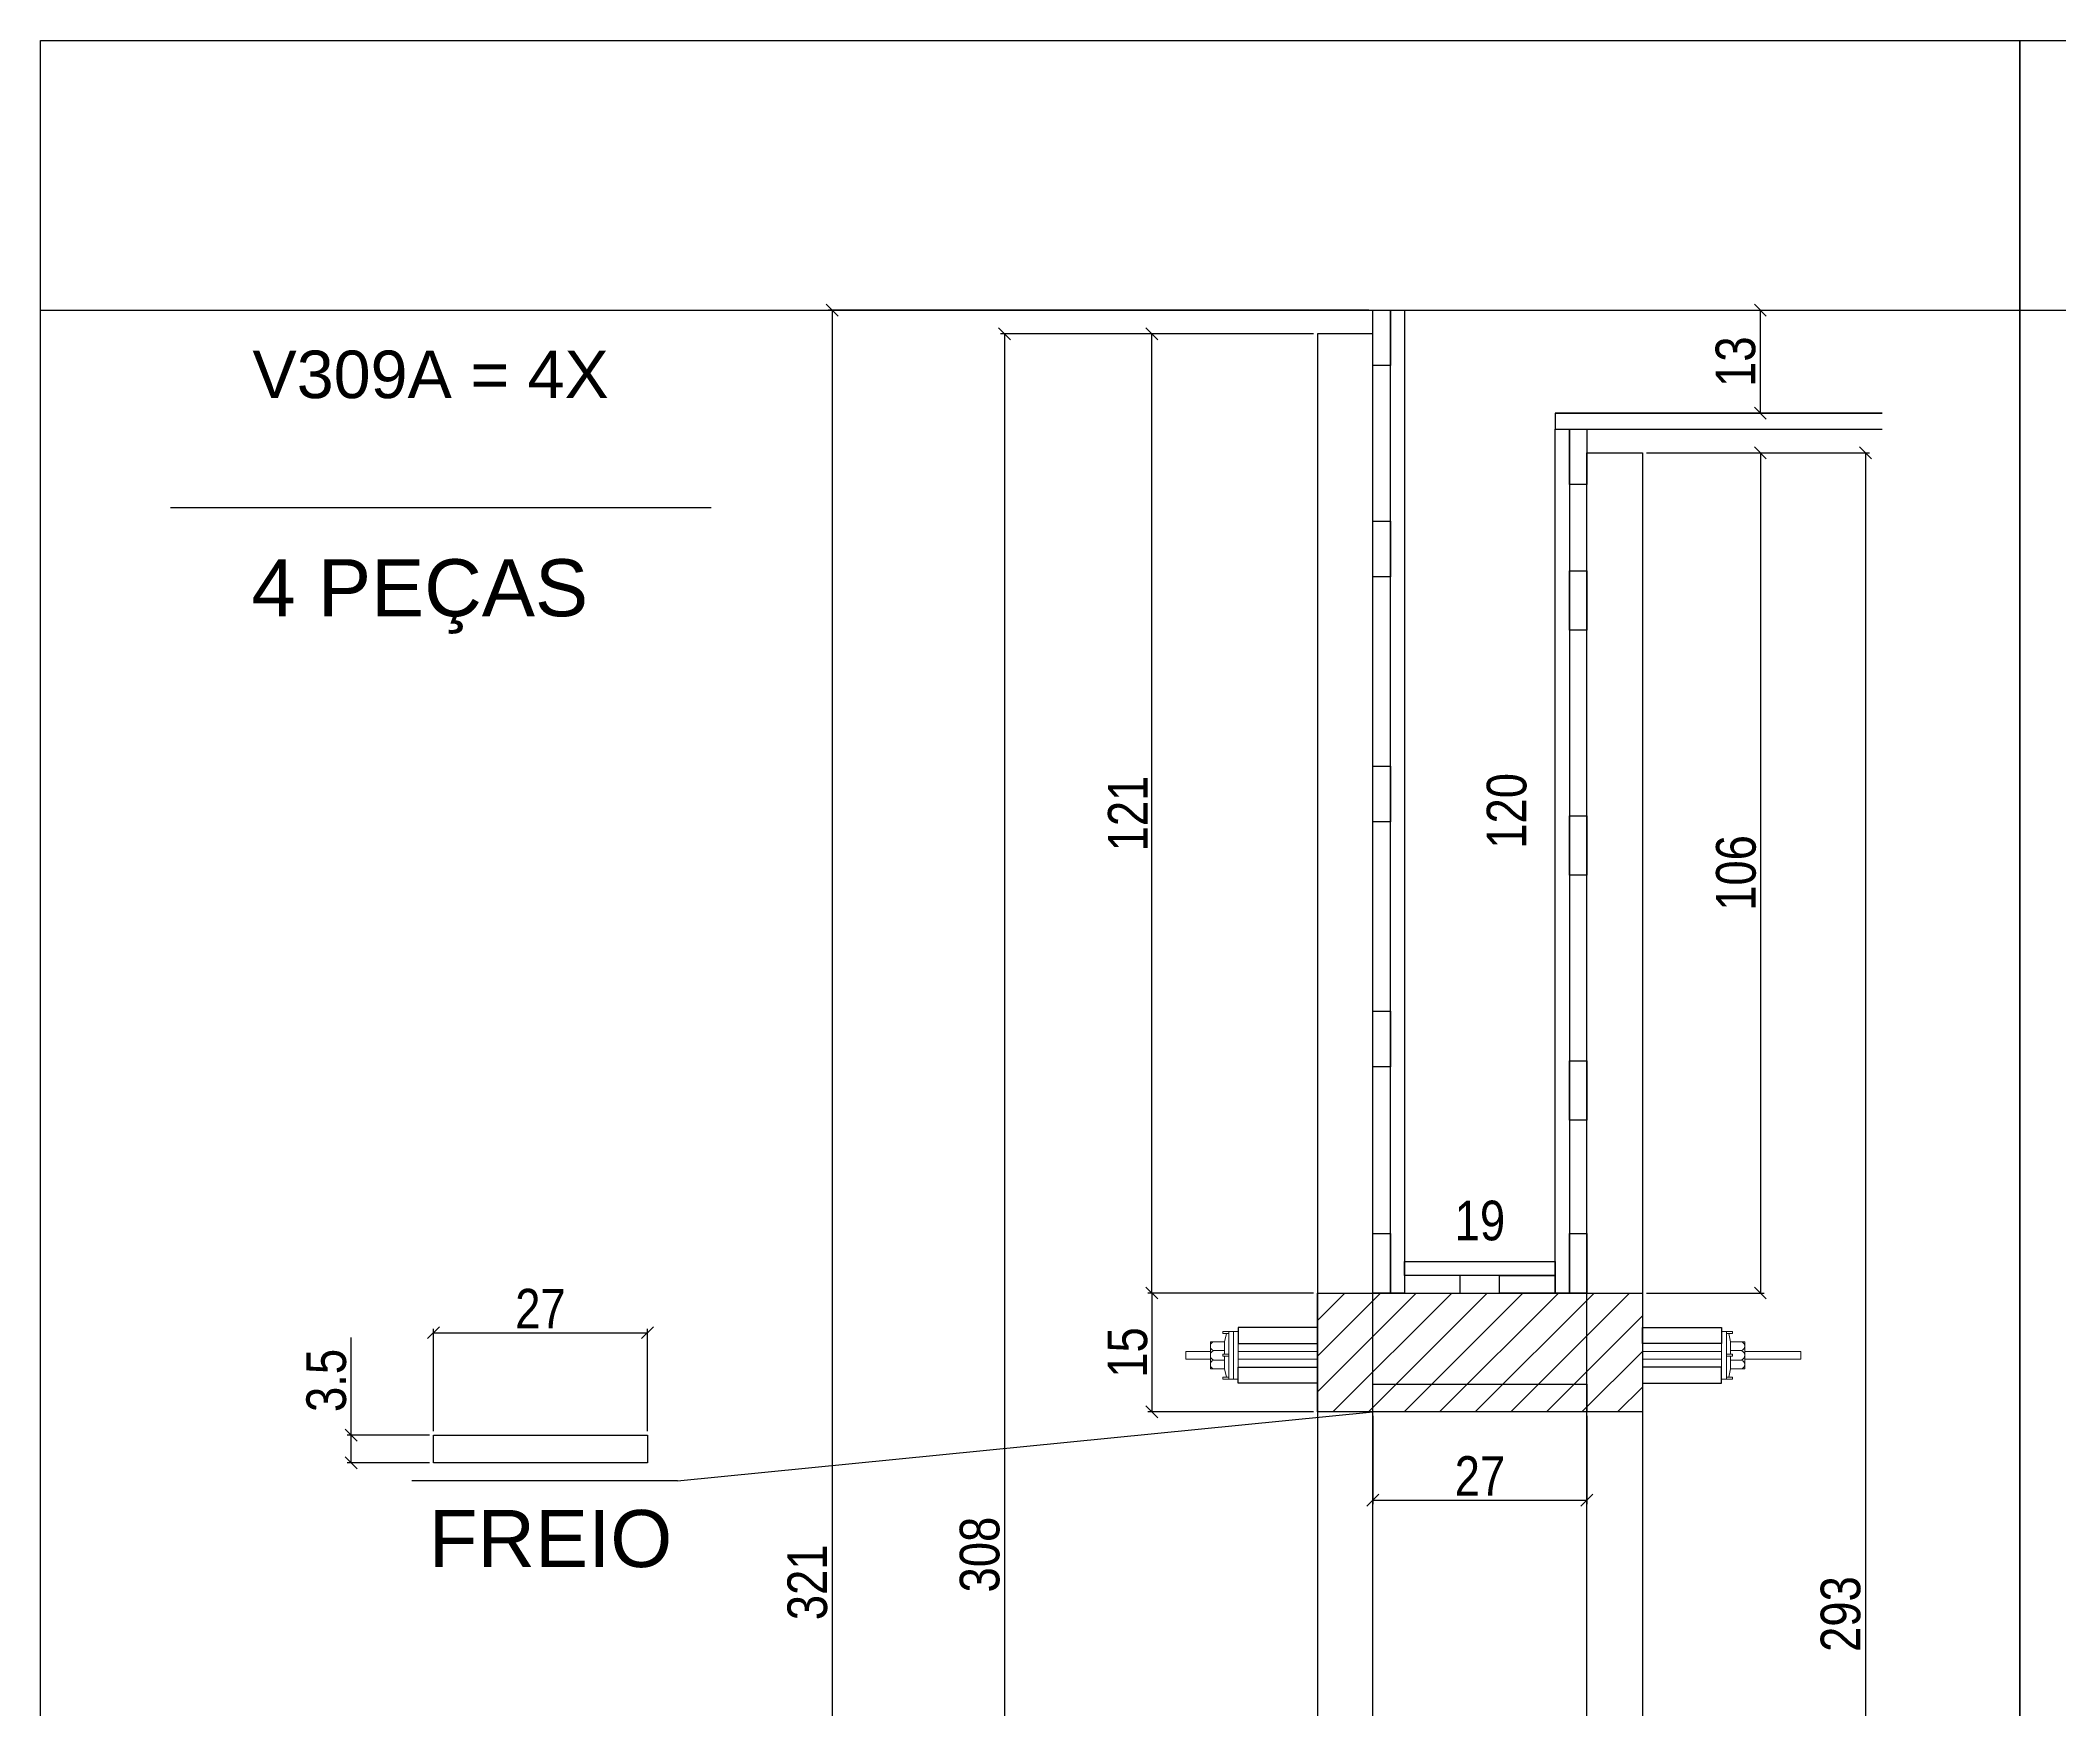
# Model space of a CAD drawing. Header units: millimetres. Extents: x -1501 to 2149, y 662 to 5627.
# Drawn here: x -962 to -453, y 3481 to 3902 of the extents above; entities that cross this region are included whole.
import ezdxf

# ---------------------------------------------------------------- set-up
doc = ezdxf.new("R2010")
doc.units = ezdxf.units.MM
for name, color, linetype in [('1', 1, 'Continuous'), ('COTA', 241, 'Continuous'), ('GARFOS OK', 3, 'Continuous'), ('Painéis', 200, 'Continuous'), ('Resinado', 41, 'Continuous'), ('SARR_3.5x7', 81, 'Continuous'), ('SARR_7x7', 40, 'Continuous'), ('TIRAS REESCORAMENTO', 252, 'Continuous'), ('VIGAS', 3, 'Continuous')]:
    doc.layers.add(name, color=color, linetype=linetype)
doc.layers.add('BARRA_ANCORAGEM', color=1, linetype='Continuous', lineweight=15)
doc.styles.add('COTA TECNICA 2X', font='techl___.ttf', dxfattribs={"height": 10})
doc.styles.add('R80-50', font='arial.ttf', dxfattribs={"height": 10})
doc.dimstyles.new('SECAO', dxfattribs={"dimscale": 0.333333, "dimtxt": 5, "dimasz": 9, "dimexe": 3, "dimexo": 3, "dimgap": 3, "dimtad": 1, "dimdec": 1, "dimlfac": 0.5, "dimzin": 12, "dimdsep": 46, "dimtxsty": 'COTA TECNICA 2X', "dimblk1": 'OBLIQUE', "dimblk2": 'OBLIQUE', "dimsah": 1, "dimcen": 0.9, "dimclrd": 4, "dimclre": 4, "dimclrt": 240, "dimadec": 1, "dimazin": 3, "dimtfac": 1, "dimtdec": 1, "dimtmove": 0, "dimatfit": 3, "dimfxl": 1, "dimtolj": 1, "dimtzin": 12, "dimarcsym": 0})

# ---------------------------------------------------------------- blocks, each defined once
blk = doc.blocks.new('_Oblique')
at = {"layer": '1', "color": 0, "lineweight": -2}
blk.add_line((-0.5, -0.5), (0.5, 0.5), dxfattribs=at)
blk = doc.blocks.new('*D480')
at = {"layer": 'COTA', "color": 4, "lineweight": -2, "transparency": 16777216}
for p, q in [((-641.21, 3828.17), (-720.17, 3828.17)), ((-719.17, 3828.17), (-719.17, 3212.07)), ((-641.21, 3212.07), (-720.17, 3212.07))]:
    blk.add_line(p, q, dxfattribs=at)
at = {"layer": 'Defpoints', "color": 0, "transparency": 16777216}
for p in [(-640.21, 3828.17), (-719.17, 3212.07), (-640.21, 3212.07)]:
    blk.add_point(p, dxfattribs=at)
at = {"layer": 'COTA', "color": 4, "lineweight": -2, "transparency": 16777216, "xscale": 3, "yscale": 3, "zscale": 3}
for p, rotation in [((-719.17, 3828.17), 90), ((-719.17, 3212.07), 270)]:
    blk.add_blockref('_Oblique', p, dxfattribs=dict(at, rotation=rotation))
at = {"layer": 'COTA', "color": 240, "transparency": 16777216, "insert": (-725.41, 3520.12), "char_height": 10, "attachment_point": 5, "rotation": 90, "style": 'COTA TECNICA 2X'}
blk.add_mtext('\\A1;308', dxfattribs=at)
blk = doc.blocks.new('*D486')
at = {"layer": 'COTA', "color": 4, "lineweight": -2, "transparency": 16777216}
for p, q in [((-641.21, 3828.17), (-683.01, 3828.17)), ((-682.01, 3586.12), (-682.01, 3828.17)), ((-641.21, 3586.12), (-683.01, 3586.12))]:
    blk.add_line(p, q, dxfattribs=at)
at = {"layer": 'Defpoints', "color": 0, "transparency": 16777216}
for p in [(-682.01, 3828.17), (-640.21, 3828.17), (-640.21, 3586.12)]:
    blk.add_point(p, dxfattribs=at)
at = {"layer": 'COTA', "color": 4, "lineweight": -2, "transparency": 16777216, "xscale": 3, "yscale": 3, "zscale": 3}
for p, rotation in [((-682.01, 3828.17), 90), ((-682.01, 3586.12), 270)]:
    blk.add_blockref('_Oblique', p, dxfattribs=dict(at, rotation=rotation))
at = {"layer": 'COTA', "color": 240, "transparency": 16777216, "insert": (-688.07, 3707.14), "char_height": 10, "attachment_point": 5, "rotation": 90, "style": 'COTA TECNICA 2X'}
blk.add_mtext('\\A1;121', dxfattribs=at)
blk = doc.blocks.new('*D487')
at = {"layer": 'COTA', "color": 4, "lineweight": -2, "transparency": 16777216}
for p, q in [((-557.21, 3798.14), (-527.45, 3798.14)), ((-528.45, 3798.14), (-528.45, 3586.12)), ((-557.21, 3586.12), (-527.45, 3586.12))]:
    blk.add_line(p, q, dxfattribs=at)
at = {"layer": 'Defpoints', "color": 0, "transparency": 16777216}
for p in [(-558.21, 3798.14), (-558.21, 3586.12), (-528.45, 3586.12)]:
    blk.add_point(p, dxfattribs=at)
at = {"layer": 'COTA', "color": 4, "lineweight": -2, "transparency": 16777216, "xscale": 3, "yscale": 3, "zscale": 3}
for p, rotation in [((-528.45, 3798.14), 90), ((-528.45, 3586.12), 270)]:
    blk.add_blockref('_Oblique', p, dxfattribs=dict(at, rotation=rotation))
at = {"layer": 'COTA', "color": 240, "transparency": 16777216, "insert": (-534.56, 3692.13), "char_height": 10, "attachment_point": 5, "rotation": 90, "style": 'COTA TECNICA 2X'}
blk.add_mtext('\\A1;106', dxfattribs=at)
blk = doc.blocks.new('*D488')
at = {"layer": 'COTA', "color": 4, "lineweight": -2, "transparency": 16777216}
for p, q in [((-627.21, 3834.17), (-763.67, 3834.17)), ((-762.67, 3834.17), (-762.67, 3192.07)), ((-641.21, 3192.07), (-763.67, 3192.07))]:
    blk.add_line(p, q, dxfattribs=at)
at = {"layer": 'Defpoints', "color": 0, "transparency": 16777216}
for p in [(-626.21, 3834.17), (-762.67, 3192.07), (-640.21, 3192.07)]:
    blk.add_point(p, dxfattribs=at)
at = {"layer": 'COTA', "color": 4, "lineweight": -2, "transparency": 16777216, "xscale": 3, "yscale": 3, "zscale": 3}
for p, rotation in [((-762.67, 3834.17), 90), ((-762.67, 3192.07), 270)]:
    blk.add_blockref('_Oblique', p, dxfattribs=dict(at, rotation=rotation))
at = {"layer": 'COTA', "color": 240, "transparency": 16777216, "insert": (-768.89, 3513.12), "char_height": 10, "attachment_point": 5, "rotation": 90, "style": 'COTA TECNICA 2X'}
blk.add_mtext('\\A1;321', dxfattribs=at)
blk = doc.blocks.new('*D490')
at = {"layer": 'Defpoints', "color": 0, "transparency": 16777216}
for p in [(-593.17, 3834.17), (-586.32, 3834.17), (-593.17, 3594.12)]:
    blk.add_point(p, dxfattribs=at)
at = {"layer": 'COTA', "color": 240, "transparency": 16777216, "insert": (-592.42, 3707.8), "char_height": 10, "attachment_point": 5, "rotation": 90, "style": 'COTA TECNICA 2X'}
blk.add_mtext('\\A1;120', dxfattribs=at)
blk = doc.blocks.new('*D491')
at = {"layer": 'Defpoints', "color": 0, "transparency": 16777216}
for p in [(-618.21, 3598.27), (-580.21, 3598.27), (-580.21, 3598.27)]:
    blk.add_point(p, dxfattribs=at)
at = {"layer": 'COTA', "color": 240, "transparency": 16777216, "insert": (-599.21, 3604.36), "char_height": 10, "attachment_point": 5, "style": 'COTA TECNICA 2X'}
blk.add_mtext('\\A1;19', dxfattribs=at)
blk = doc.blocks.new('*D493')
at = {"layer": 'COTA', "color": 4, "lineweight": -2, "transparency": 16777216}
for p, q in [((-530.61, 3834.17), (-527.45, 3834.17)), ((-528.45, 3808.17), (-528.45, 3834.17)), ((-530.61, 3808.17), (-527.45, 3808.17))]:
    blk.add_line(p, q, dxfattribs=at)
at = {"layer": 'Defpoints', "color": 0, "transparency": 16777216}
for p in [(-531.61, 3834.17), (-528.45, 3834.17), (-531.61, 3808.17)]:
    blk.add_point(p, dxfattribs=at)
at = {"layer": 'COTA', "color": 4, "lineweight": -2, "transparency": 16777216, "xscale": 3, "yscale": 3, "zscale": 3}
for p, rotation in [((-528.45, 3834.17), 90), ((-528.45, 3808.17), 270)]:
    blk.add_blockref('_Oblique', p, dxfattribs=dict(at, rotation=rotation))
at = {"layer": 'COTA', "color": 240, "transparency": 16777216, "insert": (-534.67, 3821.17), "char_height": 10, "attachment_point": 5, "rotation": 90, "style": 'COTA TECNICA 2X'}
blk.add_mtext('\\A1;13', dxfattribs=at)
blk = doc.blocks.new('*D494')
at = {"layer": 'COTA', "color": 4, "lineweight": -2, "transparency": 16777216}
for p, q in [((-556.21, 3798.14), (-500.91, 3798.14)), ((-501.91, 3798.14), (-501.91, 3212.07)), ((-556.21, 3212.07), (-500.91, 3212.07))]:
    blk.add_line(p, q, dxfattribs=at)
at = {"layer": 'Defpoints', "color": 0, "transparency": 16777216}
for p in [(-557.21, 3798.14), (-557.21, 3212.07), (-501.91, 3212.07)]:
    blk.add_point(p, dxfattribs=at)
at = {"layer": 'COTA', "color": 4, "lineweight": -2, "transparency": 16777216, "xscale": 3, "yscale": 3, "zscale": 3}
for p, rotation in [((-501.91, 3798.14), 90), ((-501.91, 3212.07), 270)]:
    blk.add_blockref('_Oblique', p, dxfattribs=dict(at, rotation=rotation))
at = {"layer": 'COTA', "color": 240, "transparency": 16777216, "insert": (-508.16, 3505.11), "char_height": 10, "attachment_point": 5, "rotation": 90, "style": 'COTA TECNICA 2X'}
blk.add_mtext('\\A1;293', dxfattribs=at)
blk = doc.blocks.new('A$C51C4441F')
at = {"layer": 'BARRA_ANCORAGEM'}
for p, q in [((-2.25, 3.4), (-1.79, 5.5)), ((-2.25, 3.4), (-5.81, 3.39)), ((-5.81, 3.39), (-5.81, -3.39)), ((-2.25, 1.2), (-5.02, 1.2)), ((-2.25, 3.4), (-2.25, 3.4)), ((-2.25, 3.4), (-2.25, 0.25)), ((-2.25, -3.4), (-5.81, -3.39)), ((-2.25, -1.2), (-5.02, -1.2)), ((-2.25, -0.25), (-2.25, -3.4)), ((-2.25, -3.4), (-1.79, -5.5))]:
    blk.add_line(p, q, dxfattribs=at)
for points in [[(-2.7, 6), (-1.2, 6), (-1.2, 5.5), (-2.7, 5.5)], [(-1.2, -6), (0, -6), (0, 6), (-1.2, 6)], [(-2.7, 0.25), (-1.2, 0.25), (-1.2, -0.25), (-2.7, -0.25)], [(-2.7, -6), (-1.2, -6), (-1.2, -5.5), (-2.7, -5.5)]]:
    blk.add_lwpolyline(points, close=True, dxfattribs=at)
for centre, radius, start, end in [((-4.66, 2.3), 1.15, 107.7845, 252.2718), ((-4.52, 0), 1.3, 112.648, 247.4083), ((-4.66, -2.3), 1.15, 107.7845, 252.2718)]:
    blk.add_arc(centre, radius, start, end, dxfattribs=at)
blk = doc.blocks.new('*D496')
at = {"layer": 'COTA', "color": 4, "lineweight": -2, "transparency": 16777216}
for p, q in [((-884.07, 3550.27), (-884.07, 3574.88)), ((-864.29, 3550.27), (-885.07, 3550.27)), ((-884.07, 3543.27), (-884.07, 3550.27)), ((-864.29, 3543.27), (-885.07, 3543.27))]:
    blk.add_line(p, q, dxfattribs=at)
at = {"layer": 'Defpoints', "color": 0, "transparency": 16777216}
for p in [(-884.07, 3550.27), (-863.29, 3550.27), (-863.29, 3543.27)]:
    blk.add_point(p, dxfattribs=at)
at = {"layer": 'COTA', "color": 4, "lineweight": -2, "transparency": 16777216, "xscale": 3, "yscale": 3, "zscale": 3}
for p, rotation in [((-884.07, 3550.27), 90), ((-884.07, 3543.27), 270)]:
    blk.add_blockref('_Oblique', p, dxfattribs=dict(at, rotation=rotation))
at = {"layer": 'COTA', "color": 240, "transparency": 16777216, "insert": (-890.29, 3564.07), "char_height": 10, "attachment_point": 5, "rotation": 90, "style": 'COTA TECNICA 2X'}
blk.add_mtext('\\A1;3.5', dxfattribs=at)
blk = doc.blocks.new('*D621')
at = {"layer": 'COTA', "color": 4, "lineweight": -2, "transparency": 16777216}
for p, q in [((-863.29, 3551.27), (-863.29, 3577.11)), ((-809.29, 3551.27), (-809.29, 3577.11)), ((-863.29, 3576.11), (-809.29, 3576.11))]:
    blk.add_line(p, q, dxfattribs=at)
at = {"layer": 'Defpoints', "color": 0, "transparency": 16777216}
for p in [(-809.29, 3576.11), (-863.29, 3550.27), (-809.29, 3550.27)]:
    blk.add_point(p, dxfattribs=at)
at = {"layer": 'COTA', "color": 4, "lineweight": -2, "transparency": 16777216, "xscale": 3, "yscale": 3, "zscale": 3, "rotation": 180}
blk.add_blockref('_Oblique', (-863.29, 3576.11), dxfattribs=at)
at = {"layer": 'COTA', "color": 4, "lineweight": -2, "transparency": 16777216, "xscale": 3, "yscale": 3, "zscale": 3}
blk.add_blockref('_Oblique', (-809.29, 3576.11), dxfattribs=at)
at = {"layer": 'COTA', "color": 240, "transparency": 16777216, "insert": (-836.29, 3582.18), "char_height": 10, "attachment_point": 5, "style": 'COTA TECNICA 2X'}
blk.add_mtext('\\A1;27', dxfattribs=at)
blk = doc.blocks.new('*D622')
at = {"layer": 'COTA', "color": 4, "lineweight": -2, "transparency": 16777216}
for p, q in [((-641.21, 3586.12), (-683.01, 3586.12)), ((-682.01, 3586.12), (-682.01, 3556.12)), ((-641.21, 3556.12), (-683.01, 3556.12))]:
    blk.add_line(p, q, dxfattribs=at)
at = {"layer": 'Defpoints', "color": 0, "transparency": 16777216}
for p in [(-640.21, 3586.12), (-682.01, 3556.12), (-640.21, 3556.12)]:
    blk.add_point(p, dxfattribs=at)
at = {"layer": 'COTA', "color": 4, "lineweight": -2, "transparency": 16777216, "xscale": 3, "yscale": 3, "zscale": 3}
for p, rotation in [((-682.01, 3586.12), 90), ((-682.01, 3556.12), 270)]:
    blk.add_blockref('_Oblique', p, dxfattribs=dict(at, rotation=rotation))
at = {"layer": 'COTA', "color": 240, "transparency": 16777216, "insert": (-688.12, 3571.12), "char_height": 10, "attachment_point": 5, "rotation": 90, "style": 'COTA TECNICA 2X'}
blk.add_mtext('\\A1;15', dxfattribs=at)
blk = doc.blocks.new('*D623')
at = {"layer": 'COTA', "color": 4, "lineweight": -2, "transparency": 16777216}
for p, q in [((-626.21, 3555.12), (-626.21, 3532.88)), ((-572.21, 3555.12), (-572.21, 3532.88)), ((-626.21, 3533.88), (-572.21, 3533.88))]:
    blk.add_line(p, q, dxfattribs=at)
at = {"layer": 'Defpoints', "color": 0, "transparency": 16777216}
for p in [(-626.21, 3556.12), (-572.21, 3556.12), (-572.21, 3533.88)]:
    blk.add_point(p, dxfattribs=at)
at = {"layer": 'COTA', "color": 4, "lineweight": -2, "transparency": 16777216, "xscale": 3, "yscale": 3, "zscale": 3, "rotation": 180}
blk.add_blockref('_Oblique', (-626.21, 3533.88), dxfattribs=at)
at = {"layer": 'COTA', "color": 4, "lineweight": -2, "transparency": 16777216, "xscale": 3, "yscale": 3, "zscale": 3}
blk.add_blockref('_Oblique', (-572.21, 3533.88), dxfattribs=at)
at = {"layer": 'COTA', "color": 240, "transparency": 16777216, "insert": (-599.21, 3539.95), "char_height": 10, "attachment_point": 5, "style": 'COTA TECNICA 2X'}
blk.add_mtext('\\A1;27', dxfattribs=at)
blk = doc.blocks.new('*D624')
at = {"layer": 'COTA', "color": 4, "lineweight": -2, "transparency": 16777216}
for p, q in [((-640.21, 3555.12), (-640.21, 3450.98)), ((-558.21, 3555.12), (-558.21, 3450.98)), ((-640.21, 3451.98), (-558.21, 3451.98))]:
    blk.add_line(p, q, dxfattribs=at)
at = {"layer": 'Defpoints', "color": 0, "transparency": 16777216}
for p in [(-640.21, 3556.12), (-558.21, 3556.12), (-558.21, 3451.98)]:
    blk.add_point(p, dxfattribs=at)
at = {"layer": 'COTA', "color": 4, "lineweight": -2, "transparency": 16777216, "xscale": 3, "yscale": 3, "zscale": 3, "rotation": 180}
blk.add_blockref('_Oblique', (-640.21, 3451.98), dxfattribs=at)
at = {"layer": 'COTA', "color": 4, "lineweight": -2, "transparency": 16777216, "xscale": 3, "yscale": 3, "zscale": 3}
blk.add_blockref('_Oblique', (-558.21, 3451.98), dxfattribs=at)
at = {"layer": 'COTA', "color": 240, "transparency": 16777216, "insert": (-599.21, 3458.06), "char_height": 10, "attachment_point": 5, "style": 'COTA TECNICA 2X'}
blk.add_mtext('\\A1;41', dxfattribs=at)

msp = doc.modelspace()

# ---------------------------------------------------------------- hatches: boundary and pattern name
at = {"layer": 'COTA'}
h = msp.add_hatch(dxfattribs=at)
h.set_pattern_fill('ANSI31', color=256, scale=2, style=0)
h.set_pattern_definition([(45, (-25255.159, -209710.952), (-4.49012806, 4.49012806), [])])
h.paths.add_polyline_path([(-558.21, 3556.12), (-558.21, 3586.12), (-640.21, 3586.12), (-640.21, 3556.12)])

# ---------------------------------------------------------------- linework, layer by layer
at = {"layer": 'BARRA_ANCORAGEM'}
for points in [[(-661.41, 3576.41), (-660.21, 3576.41), (-660.21, 3564.41), (-661.41, 3564.41)], [(-537.01, 3576.41), (-538.21, 3576.41), (-538.21, 3564.41), (-537.01, 3564.41)], [(-673.41, 3569.41), (-667.22, 3569.41), (-667.22, 3571.41), (-673.41, 3571.41)], [(-660.21, 3569.41), (-640.21, 3569.41), (-640.21, 3571.41), (-660.21, 3571.41)], [(-538.21, 3569.41), (-558.21, 3569.41), (-558.21, 3571.41), (-538.21, 3571.41)], [(-532.39, 3569.41), (-518.21, 3569.41), (-518.21, 3571.41), (-532.39, 3571.41)]]:
    msp.add_lwpolyline(points, close=True, dxfattribs=at)
at = {"layer": 'COTA', "color": 1}
msp.add_line((-962.48, 3834.17), (36.51, 3834.17), dxfattribs=at)
at = {"layer": 'GARFOS OK', "color": 3}
for q in [(-626.21, 3556.12), (-868.71, 3538.74)]:
    msp.add_line((-801.69, 3538.74), q, dxfattribs=at)
at = {"layer": 'Painéis'}
msp.add_lwpolyline([(-558.21, 3556.12), (-640.21, 3556.12), (-640.21, 3586.12), (-558.21, 3586.12)], close=True, dxfattribs=at)
at = {"layer": 'Resinado'}
msp.add_line((-580.21, 3808.17), (-497.73, 3808.17), dxfattribs=at)
at = {"layer": 'SARR_3.5x7', "linetype": 'Continuous'}
msp.add_lwpolyline([(-863.29, 3550.27), (-809.29, 3550.27), (-809.29, 3543.27), (-863.29, 3543.27)], close=True, dxfattribs=at)
at = {"layer": 'SARR_7x7', "linetype": 'Continuous'}
for points in [[(-640.21, 3212.07), (-626.21, 3212.07), (-626.21, 3828.17), (-640.21, 3828.17)], [(-558.21, 3212.07), (-572.21, 3212.07), (-572.21, 3798.14), (-558.21, 3798.14)], [(-626.21, 3563.12), (-572.21, 3563.12), (-572.21, 3556.12), (-626.21, 3556.12)]]:
    msp.add_lwpolyline(points, close=True, dxfattribs=at)
at = {"layer": 'TIRAS REESCORAMENTO', "linetype": 'ByBlock'}
for p, q in [((-618.21, 3834.17), (-497.24, 3834.17)), ((-580.21, 3804.17), (-497.73, 3804.17))]:
    msp.add_line(p, q, dxfattribs=at)
for points in [[(-626.21, 3834.17), (-621.81, 3834.17), (-621.81, 3820.17), (-626.21, 3820.17)], [(-576.61, 3804.17), (-572.21, 3804.17), (-572.21, 3790.17), (-576.61, 3790.17)], [(-626.21, 3780.88), (-621.81, 3780.88), (-621.81, 3766.88), (-626.21, 3766.88)], [(-576.61, 3768.38), (-572.21, 3768.38), (-572.21, 3753.38), (-576.61, 3753.38)], [(-626.21, 3719.06), (-621.81, 3719.06), (-621.81, 3705.06), (-626.21, 3705.06)], [(-576.61, 3706.56), (-572.21, 3706.56), (-572.21, 3691.56), (-576.61, 3691.56)], [(-626.21, 3657.25), (-621.81, 3657.25), (-621.81, 3643.25), (-626.21, 3643.25)], [(-576.61, 3644.75), (-572.21, 3644.75), (-572.21, 3629.75), (-576.61, 3629.75)], [(-626.21, 3601.12), (-621.81, 3601.12), (-621.81, 3586.12), (-626.21, 3586.12)], [(-576.61, 3601.12), (-572.21, 3601.12), (-572.21, 3586.12), (-576.61, 3586.12)], [(-580.21, 3590.52), (-618.21, 3590.52), (-618.21, 3594.12), (-580.21, 3594.12)], [(-604.21, 3586.12), (-604.21, 3590.52), (-618.21, 3590.52), (-618.21, 3586.12)], [(-594.24, 3586.12), (-594.24, 3590.52), (-580.21, 3590.52), (-580.21, 3586.12)], [(-660.21, 3573.41), (-640.21, 3573.41), (-640.21, 3577.41), (-660.21, 3577.41)], [(-538.21, 3573.41), (-558.21, 3573.41), (-558.21, 3577.41), (-538.21, 3577.41)], [(-660.21, 3567.41), (-640.21, 3567.41), (-640.21, 3563.41), (-660.21, 3563.41)], [(-538.21, 3567.41), (-558.21, 3567.41), (-558.21, 3563.41), (-538.21, 3563.41)]]:
    msp.add_lwpolyline(points, close=True, dxfattribs=at)
for points in [[(-618.21, 3586.12), (-621.81, 3586.12), (-621.81, 3834.17), (-618.21, 3834.17), (-618.21, 3586.12)], [(-497.73, 3808.17), (-580.21, 3808.17), (-580.21, 3804.17), (-497.73, 3804.17)], [(-576.61, 3586.12), (-580.21, 3586.12), (-580.21, 3804.17), (-576.61, 3804.17), (-576.61, 3586.12)]]:
    msp.add_lwpolyline(points, dxfattribs=at)
at = {"layer": 'VIGAS', "color": 7}
msp.add_line((-929.62, 3784.36), (-793.25, 3784.36), dxfattribs=at)
at = {"layer": 'VIGAS'}
for points in [[(-462.99, 3051.82), (-962.48, 3051.82), (-962.48, 3902.25), (-462.99, 3902.25)], [(36.51, 3051.82), (-462.99, 3051.82), (-462.99, 3902.25), (36.51, 3902.25)]]:
    msp.add_lwpolyline(points, close=True, dxfattribs=at)

# ---------------------------------------------------------------- block references
at = {"layer": 'BARRA_ANCORAGEM', "xscale": -1, "rotation": 180}
msp.add_blockref('A$C51C4441F', (-661.41, 3570.41), dxfattribs=at)
at = {"layer": 'BARRA_ANCORAGEM', "xscale": -1}
msp.add_blockref('A$C51C4441F', (-538.21, 3570.41), dxfattribs=at)

# ---------------------------------------------------------------- texts
at = {"layer": 'VIGAS', "color": 7, "style": 'R80-50'}
msp.add_text('V309A = 4X', height=12, dxfattribs=at).set_placement((-908.97, 3811.96))
at = {"layer": 'VIGAS', "color": 7, "char_height": 14.4, "attachment_point": 1, "style": 'R80-50'}
for s, insert in [('4 PEÇAS', (-909.22, 3771.31)), ('FREIO', (-864.48, 3531.37))]:
    msp.add_mtext_dynamic_manual_height_columns(s, width=162.221, gutter_width=50, heights=[0], dxfattribs=dict(at, insert=insert))

# ---------------------------------------------------------------- dimensions: what is measured, and where the dimension line sits
at = {"layer": 'COTA', "color": 3}
for base, p1, p2, picture, middle in [((-762.6713, 3192.0728), (-626.208, 3834.1659), (-640.208, 3192.0728), '*D488', (-768.8906, 3513.1194)), ((-528.45, 3834.17), (-531.61, 3808.17), (-531.61, 3834.17), '*D493', (-534.67, 3821.17)), ((-719.1679, 3212.0728), (-640.208, 3828.1659), (-640.208, 3212.0728), '*D480', (-725.4091, 3520.1194)), ((-682.01, 3828.17), (-640.21, 3586.12), (-640.21, 3828.17), '*D486', (-688.07, 3707.14)), ((-528.45, 3586.12), (-558.21, 3798.14), (-558.21, 3586.12), '*D487', (-534.56, 3692.13)), ((-501.91, 3212.07), (-557.21, 3798.14), (-557.21, 3212.07), '*D494', (-508.16, 3505.11)), ((-682.01, 3556.12), (-640.21, 3586.12), (-640.21, 3556.12), '*D622', (-688.12, 3571.12)), ((-884.07, 3550.27), (-863.29, 3543.27), (-863.29, 3550.27), '*D496', (-890.29, 3564.07))]:
    dim = msp.add_linear_dim(base=base, p1=p1, p2=p2, angle=90, dimstyle='SECAO', dxfattribs=at)
    dim.commit()
    dim.dimension.update_dxf_attribs({"geometry": picture, "text_midpoint": middle})
dim = msp.add_linear_dim(base=(-586.32, 3834.17), p1=(-593.17, 3594.12), p2=(-593.17, 3834.17), angle=90, dimstyle='SECAO', override={"dimse1": 1, "dimse2": 1, "dimsd1": 1, "dimsd2": 1}, dxfattribs=at)
dim.commit()
dim.dimension.update_dxf_attribs({"geometry": '*D490', "text_midpoint": (-586.32, 3707.8), "dimtype": 160})
dim = msp.add_linear_dim(base=(-580.21, 3598.27), p1=(-618.21, 3598.27), p2=(-580.21, 3598.27), dimstyle='SECAO', override={"dimse1": 1, "dimse2": 1, "dimsd1": 1, "dimsd2": 1}, dxfattribs=at)
dim.commit()
dim.dimension.update_dxf_attribs({"geometry": '*D491', "text_midpoint": (-599.21, 3604.36)})
for base, p1, p2, picture, middle in [((-809.29, 3576.11), (-863.29, 3550.27), (-809.29, 3550.27), '*D621', (-836.29, 3582.18)), ((-558.21, 3451.98), (-640.21, 3556.12), (-558.21, 3556.12), '*D624', (-599.21, 3458.06)), ((-572.21, 3533.88), (-626.21, 3556.12), (-572.21, 3556.12), '*D623', (-599.21, 3539.95))]:
    dim = msp.add_linear_dim(base=base, p1=p1, p2=p2, dimstyle='SECAO', dxfattribs=at)
    dim.commit()
    dim.dimension.update_dxf_attribs({"geometry": picture, "text_midpoint": middle})

doc.saveas('drawing.dxf')
